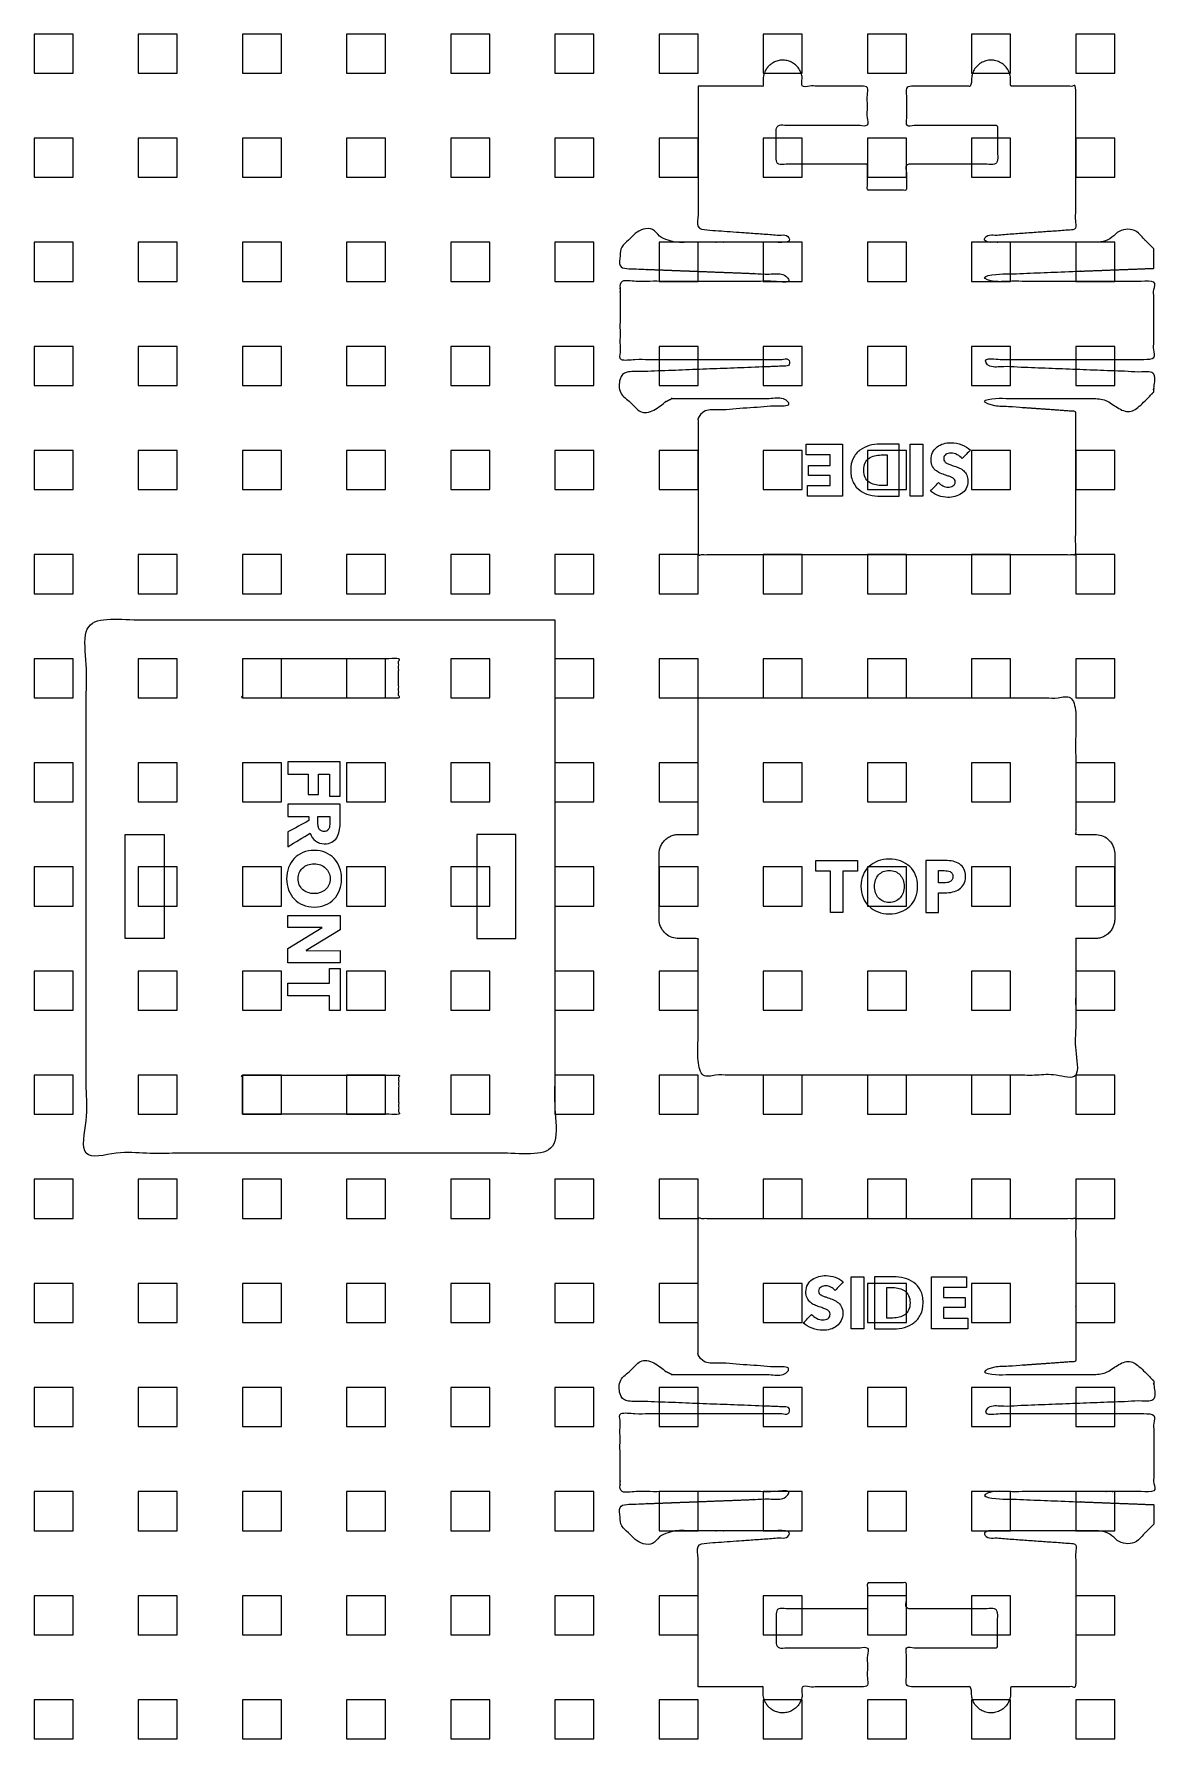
# Model space of a CAD drawing. Header units: millimetres. Extents: x -66 to 104, y -66 to 66.
# Drawn here: x -65.5 to 20.7, y -65.5 to 65.5 of the extents above; entities that cross this region are included whole.
import ezdxf

# ---------------------------------------------------------------- set-up
doc = ezdxf.new("R2010")
doc.units = ezdxf.units.MM
doc.header["$MEASUREMENT"] = 0
for name, color, linetype, true_color in [('cut', 1, 'Continuous', 0xff0000), ('documentation', 5, 'Continuous', 0x0000ff), ('grid', 96, 'Continuous', 0x007f00)]:
    doc.layers.add(name, color=color, linetype=linetype, true_color=true_color)

msp = doc.modelspace()

# ---------------------------------------------------------------- linework, layer by layer
at = {"layer": 'cut'}
for points in [[(-55.5, -4), (-58.5, -4), (-58.5, 4), (-55.5, 4)], [(-31.5, -4), (-28.5, -4), (-28.5, 4), (-31.5, 4)]]:
    msp.add_lwpolyline(points, close=True, dxfattribs=at)
for points, weights, knots in [([(-14.5, 61.5), (-12, 61.5), (-9.5, 61.5), (-9.5, 61.75), (-9.5, 62), (-9.5, 63.5), (-8, 63.5), (-6.5, 63.5), (-6.5, 62), (-6.5, 61.75), (-6.5, 61.5), (-4, 61.5), (-1.5, 61.5), (-1.5, 61.12), (-1.5, 60.75), (-1.5, 59.62), (-1.5, 58.5), (-5, 58.5), (-8.5, 58.5), (-8.5, 57), (-8.5, 55.5), (-5, 55.5), (-1.5, 55.5), (-1.5, 54.5), (-1.5, 53.5), (0, 53.5), (1.5, 53.5), (1.5, 54.5), (1.5, 55.5), (5, 55.5), (8.5, 55.5), (8.5, 57), (8.5, 58.5), (5, 58.5), (1.5, 58.5), (1.5, 59.62), (1.5, 60.75), (1.5, 61.12), (1.5, 61.5), (4, 61.5), (6.5, 61.5), (6.5, 61.75), (6.5, 62), (6.5, 63.5), (8, 63.5), (9.5, 63.5), (9.5, 62), (9.5, 61.75), (9.5, 61.5), (12, 61.5), (14.5, 61.5), (14.5, 56), (14.5, 50.5), (11, 50.25), (7.5, 50), (7.5, 49.75), (7.5, 49.5), (12, 49.5), (16.5, 49.5), (17, 49.75), (17.5, 50), (17.75, 50.25), (18, 50.5), (18.5, 50.5), (19, 50.5), (19.75, 49.75), (20.5, 49), (20.5, 48.25), (20.5, 47.5), (14, 47.25), (7.5, 47), (7.5, 46.75), (7.5, 46.5), (14, 46.5), (20.5, 46.5), (20.5, 43.5), (20.5, 40.5), (14, 40.5), (7.5, 40.5), (7.5, 40.25), (7.5, 40), (14, 39.75), (20.5, 39.5), (20.5, 38.75), (20.5, 38), (19.75, 37.25), (19, 36.5), (18.5, 36.5), (18, 36.5), (17.75, 36.75), (17.5, 37), (17, 37.25), (16.5, 37.5), (12, 37.5), (7.5, 37.5), (7.5, 37.25), (7.5, 37), (11, 36.75), (14.5, 36.5), (14.5, 31), (14.5, 25.5), (0, 25.5), (-14.5, 25.5), (-14.5, 31), (-14.5, 36.5), (-11, 36.75), (-7.5, 37), (-7.5, 37.25), (-7.5, 37.5), (-12, 37.5), (-16.5, 37.5), (-17, 37.25), (-17.5, 37), (-17.75, 36.75), (-18, 36.5), (-18.5, 36.5), (-19, 36.5), (-19.75, 37.25), (-20.5, 38), (-20.5, 38.75), (-20.5, 39.5), (-14, 39.75), (-7.5, 40), (-7.5, 40.25), (-7.5, 40.5), (-14, 40.5), (-20.5, 40.5), (-20.5, 43.5), (-20.5, 46.5), (-14, 46.5), (-7.5, 46.5), (-7.5, 46.75), (-7.5, 47), (-14, 47.25), (-20.5, 47.5), (-20.5, 48.25), (-20.5, 49), (-19.75, 49.75), (-19, 50.5), (-18.5, 50.5), (-18, 50.5), (-17.75, 50.25), (-17.5, 50), (-17, 49.75), (-16.5, 49.5), (-12, 49.5), (-7.5, 49.5), (-7.5, 49.75), (-7.5, 50), (-11, 50.25), (-14.5, 50.5), (-14.5, 56), (-14.5, 61.5)], [1, 1, 1, 1, 1, 0.707106781187, 1, 0.707106781187, 1, 1, 1, 1, 1, 1, 1, 1, 1, 1, 1, 1, 1, 1, 1, 1, 1, 1, 1, 1, 1, 1, 1, 1, 1, 1, 1, 1, 1, 1, 1, 1, 1, 1, 1, 0.707106781187, 1, 0.707106781187, 1, 1, 1, 1, 1, 1, 1, 1, 1, 1, 1, 1, 1, 1, 1, 1, 1, 1, 1, 1, 1, 1, 1, 1, 1, 1, 1, 1, 1, 1, 1, 1, 1, 1, 1, 1, 1, 1, 1, 1, 1, 1, 1, 1, 1, 1, 1, 1, 1, 1, 1, 1, 1, 1, 1, 1, 1, 1, 1, 1, 1, 1, 1, 1, 1, 1, 1, 1, 1, 1, 1, 1, 1, 1, 1, 1, 1, 1, 1, 1, 1, 1, 1, 1, 1, 1, 1, 1, 1, 1, 1, 1, 1, 1, 1, 1, 1, 1, 1, 1, 1, 1, 1, 1, 1, 1, 1], [1376.425242, 1376.425242, 1376.425242, 1397.425243, 1397.425243, 1397.925243, 1397.925243, 1400.281438, 1400.281438, 1402.637632, 1402.637632, 1403.137632, 1403.137632, 1408.137629, 1408.137629, 1408.887629, 1408.887629, 1411.137629, 1411.137629, 1418.137627, 1418.137627, 1421.137627, 1421.137627, 1428.137624, 1428.137624, 1430.137624, 1430.137624, 1433.137624, 1433.137624, 1435.137624, 1435.137624, 1442.137627, 1442.137627, 1445.137627, 1445.137627, 1452.137629, 1452.137629, 1454.387629, 1454.387629, 1455.137629, 1455.137629, 1460.137632, 1460.137632, 1460.637632, 1460.637632, 1462.993826, 1462.993826, 1465.350021, 1465.350021, 1465.850021, 1465.850021, 1486.85002, 1486.85002, 1497.84755, 1497.84755, 1504.865385, 1504.865385, 1505.365385, 1505.365385, 1514.365386, 1514.365386, 1515.48342, 1515.48342, 1516.190526, 1516.190526, 1517.190526, 1517.190526, 1519.311846, 1519.311846, 1520.811847, 1520.811847, 1533.821458, 1533.821458, 1534.321457, 1534.321457, 1547.321456, 1547.321456, 1558.321457, 1558.321457, 1571.321456, 1571.321456, 1571.821456, 1571.821456, 1584.831067, 1584.831067, 1586.331067, 1586.331067, 1588.452387, 1588.452387, 1589.452387, 1589.452387, 1590.159492, 1590.159492, 1591.277527, 1591.277527, 1600.277527, 1600.277527, 1600.777527, 1600.777527, 1607.795362, 1607.795362, 1618.797831, 1618.797831, 1719.797831, 1719.797831, 1730.800301, 1730.800301, 1737.818135, 1737.818135, 1738.318135, 1738.318135, 1747.318136, 1747.318136, 1748.43617, 1748.43617, 1749.143276, 1749.143276, 1750.143276, 1750.143276, 1752.264595, 1752.264595, 1753.764595, 1753.764595, 1766.774207, 1766.774207, 1767.274207, 1767.274207, 1780.274206, 1780.274206, 1791.274206, 1791.274206, 1804.274206, 1804.274206, 1804.774205, 1804.774205, 1817.783816, 1817.783816, 1819.283816, 1819.283816, 1821.405136, 1821.405136, 1822.405136, 1822.405136, 1823.112243, 1823.112243, 1824.230277, 1824.230277, 1833.230277, 1833.230277, 1833.730278, 1833.730278, 1840.748112, 1840.748112, 1851.745643, 1851.745643, 1851.745643]), ([(-14.5, 14.5), (-14.5, 5.25), (-14.5, 4), (-15.25, 4), (-16, 4), (-17.5, 4), (-17.5, 2.5), (-17.5, 0), (-17.5, -2.5), (-17.5, -4), (-16, -4), (-15.25, -4), (-14.5, -4), (-14.5, -5.25), (-14.5, -14.5), (0, -14.5), (14.5, -14.5), (14.5, -5.25), (14.5, -4), (15.25, -4), (16, -4), (17.5, -4), (17.5, -2.5), (17.5, 0), (17.5, 2.5), (17.5, 4), (16, 4), (15.25, 4), (14.5, 4), (14.5, 5.25), (14.5, 14.5), (0, 14.5), (-14.5, 14.5)], [1, 1, 1, 1, 1, 0.707106781187, 1, 1, 1, 0.707106781187, 1, 1, 1, 1, 1, 1, 1, 1, 1, 1, 1, 0.707106781187, 1, 1, 1, 0.707106781187, 1, 1, 1, 1, 1, 1, 1], [1413.255604, 1413.255604, 1413.255604, 1431.755604, 1431.755604, 1433.255604, 1433.255604, 1435.611798, 1435.611798, 1440.611798, 1440.611798, 1442.967993, 1442.967993, 1444.467993, 1444.467993, 1462.967993, 1462.967993, 1523.967993, 1523.967993, 1542.467993, 1542.467993, 1543.967993, 1543.967993, 1546.324187, 1546.324187, 1551.324187, 1551.324187, 1553.680382, 1553.680382, 1555.180382, 1555.180382, 1573.680382, 1573.680382, 1634.680382, 1634.680382, 1634.680382]), ([(-14.5, -61.5), (-12, -61.5), (-9.5, -61.5), (-9.5, -61.75), (-9.5, -62), (-9.5, -63.5), (-8, -63.5), (-6.5, -63.5), (-6.5, -62), (-6.5, -61.75), (-6.5, -61.5), (-4, -61.5), (-1.5, -61.5), (-1.5, -61.12), (-1.5, -60.75), (-1.5, -59.62), (-1.5, -58.5), (-5, -58.5), (-8.5, -58.5), (-8.5, -57), (-8.5, -55.5), (-5, -55.5), (-1.5, -55.5), (-1.5, -54.5), (-1.5, -53.5), (0, -53.5), (1.5, -53.5), (1.5, -54.5), (1.5, -55.5), (5, -55.5), (8.5, -55.5), (8.5, -57), (8.5, -58.5), (5, -58.5), (1.5, -58.5), (1.5, -59.62), (1.5, -60.75), (1.5, -61.12), (1.5, -61.5), (4, -61.5), (6.5, -61.5), (6.5, -61.75), (6.5, -62), (6.5, -63.5), (8, -63.5), (9.5, -63.5), (9.5, -62), (9.5, -61.75), (9.5, -61.5), (12, -61.5), (14.5, -61.5), (14.5, -56), (14.5, -50.5), (11, -50.25), (7.5, -50), (7.5, -49.75), (7.5, -49.5), (12, -49.5), (16.5, -49.5), (17, -49.75), (17.5, -50), (17.75, -50.25), (18, -50.5), (18.5, -50.5), (19, -50.5), (19.75, -49.75), (20.5, -49), (20.5, -48.25), (20.5, -47.5), (14, -47.25), (7.5, -47), (7.5, -46.75), (7.5, -46.5), (14, -46.5), (20.5, -46.5), (20.5, -43.5), (20.5, -40.5), (14, -40.5), (7.5, -40.5), (7.5, -40.25), (7.5, -40), (14, -39.75), (20.5, -39.5), (20.5, -38.75), (20.5, -38), (19.75, -37.25), (19, -36.5), (18.5, -36.5), (18, -36.5), (17.75, -36.75), (17.5, -37), (17, -37.25), (16.5, -37.5), (12, -37.5), (7.5, -37.5), (7.5, -37.25), (7.5, -37), (11, -36.75), (14.5, -36.5), (14.5, -31), (14.5, -25.5), (0, -25.5), (-14.5, -25.5), (-14.5, -31), (-14.5, -36.5), (-11, -36.75), (-7.5, -37), (-7.5, -37.25), (-7.5, -37.5), (-12, -37.5), (-16.5, -37.5), (-17, -37.25), (-17.5, -37), (-17.75, -36.75), (-18, -36.5), (-18.5, -36.5), (-19, -36.5), (-19.75, -37.25), (-20.5, -38), (-20.5, -38.75), (-20.5, -39.5), (-14, -39.75), (-7.5, -40), (-7.5, -40.25), (-7.5, -40.5), (-14, -40.5), (-20.5, -40.5), (-20.5, -43.5), (-20.5, -46.5), (-14, -46.5), (-7.5, -46.5), (-7.5, -46.75), (-7.5, -47), (-14, -47.25), (-20.5, -47.5), (-20.5, -48.25), (-20.5, -49), (-19.75, -49.75), (-19, -50.5), (-18.5, -50.5), (-18, -50.5), (-17.75, -50.25), (-17.5, -50), (-17, -49.75), (-16.5, -49.5), (-12, -49.5), (-7.5, -49.5), (-7.5, -49.75), (-7.5, -50), (-11, -50.25), (-14.5, -50.5), (-14.5, -56), (-14.5, -61.5)], [1, 1, 1, 1, 1, 0.707106781187, 1, 0.707106781187, 1, 1, 1, 1, 1, 1, 1, 1, 1, 1, 1, 1, 1, 1, 1, 1, 1, 1, 1, 1, 1, 1, 1, 1, 1, 1, 1, 1, 1, 1, 1, 1, 1, 1, 1, 0.707106781187, 1, 0.707106781187, 1, 1, 1, 1, 1, 1, 1, 1, 1, 1, 1, 1, 1, 1, 1, 1, 1, 1, 1, 1, 1, 1, 1, 1, 1, 1, 1, 1, 1, 1, 1, 1, 1, 1, 1, 1, 1, 1, 1, 1, 1, 1, 1, 1, 1, 1, 1, 1, 1, 1, 1, 1, 1, 1, 1, 1, 1, 1, 1, 1, 1, 1, 1, 1, 1, 1, 1, 1, 1, 1, 1, 1, 1, 1, 1, 1, 1, 1, 1, 1, 1, 1, 1, 1, 1, 1, 1, 1, 1, 1, 1, 1, 1, 1, 1, 1, 1, 1, 1, 1, 1, 1, 1, 1, 1, 1, 1], [1376.425242, 1376.425242, 1376.425242, 1397.425243, 1397.425243, 1397.925243, 1397.925243, 1400.281438, 1400.281438, 1402.637632, 1402.637632, 1403.137632, 1403.137632, 1408.137629, 1408.137629, 1408.887629, 1408.887629, 1411.137629, 1411.137629, 1418.137627, 1418.137627, 1421.137627, 1421.137627, 1428.137624, 1428.137624, 1430.137624, 1430.137624, 1433.137624, 1433.137624, 1435.137624, 1435.137624, 1442.137627, 1442.137627, 1445.137627, 1445.137627, 1452.137629, 1452.137629, 1454.387629, 1454.387629, 1455.137629, 1455.137629, 1460.137632, 1460.137632, 1460.637632, 1460.637632, 1462.993826, 1462.993826, 1465.350021, 1465.350021, 1465.850021, 1465.850021, 1486.85002, 1486.85002, 1497.84755, 1497.84755, 1504.865385, 1504.865385, 1505.365385, 1505.365385, 1514.365386, 1514.365386, 1515.48342, 1515.48342, 1516.190526, 1516.190526, 1517.190526, 1517.190526, 1519.311846, 1519.311846, 1520.811847, 1520.811847, 1533.821458, 1533.821458, 1534.321457, 1534.321457, 1547.321456, 1547.321456, 1558.321457, 1558.321457, 1571.321456, 1571.321456, 1571.821456, 1571.821456, 1584.831067, 1584.831067, 1586.331067, 1586.331067, 1588.452387, 1588.452387, 1589.452387, 1589.452387, 1590.159492, 1590.159492, 1591.277527, 1591.277527, 1600.277527, 1600.277527, 1600.777527, 1600.777527, 1607.795362, 1607.795362, 1618.797831, 1618.797831, 1719.797831, 1719.797831, 1730.800301, 1730.800301, 1737.818135, 1737.818135, 1738.318135, 1738.318135, 1747.318136, 1747.318136, 1748.43617, 1748.43617, 1749.143276, 1749.143276, 1750.143276, 1750.143276, 1752.264595, 1752.264595, 1753.764595, 1753.764595, 1766.774207, 1766.774207, 1767.274207, 1767.274207, 1780.274206, 1780.274206, 1791.274206, 1791.274206, 1804.274206, 1804.274206, 1804.774205, 1804.774205, 1817.783816, 1817.783816, 1819.283816, 1819.283816, 1821.405136, 1821.405136, 1822.405136, 1822.405136, 1823.112243, 1823.112243, 1824.230277, 1824.230277, 1833.230277, 1833.230277, 1833.730278, 1833.730278, 1840.748112, 1840.748112, 1851.745643, 1851.745643, 1851.745643])]:
    msp.add_rational_spline(points, weights, degree=2, knots=knots, dxfattribs=at)
for points, knots in [([(-25.5, 20.5), (-43.5, 20.5), (-61.5, 20.5), (-61.5, 0), (-61.5, -20.5), (-43.5, -20.5), (-25.5, -20.5), (-25.5, 0), (-25.5, 20.5)], [1600.597344, 1600.597344, 1600.597344, 1661.597344, 1661.597344, 1734.597344, 1734.597344, 1795.597344, 1795.597344, 1868.597344, 1868.597344, 1868.597344]), ([(-49.5, 17.5), (-43.5, 17.5), (-37.5, 17.5), (-37.5, 16), (-37.5, 14.5), (-43.5, 14.5), (-49.5, 14.5), (-49.5, 16), (-49.5, 17.5)], [0, 0, 0, 12, 12, 15, 15, 27, 27, 30, 30, 30]), ([(-49.5, -17.5), (-43.5, -17.5), (-37.5, -17.5), (-37.5, -16), (-37.5, -14.5), (-43.5, -14.5), (-49.5, -14.5), (-49.5, -16), (-49.5, -17.5)], [0, 0, 0, 12, 12, 15, 15, 27, 27, 30, 30, 30])]:
    msp.add_open_spline(points, degree=2, knots=knots, dxfattribs=at)
at = {"layer": 'documentation'}
for p, q in [((-6.21, 33.18), (-6.21, 34)), ((-6.21, 34), (-3.42, 34)), ((-4.35, 33.18), (-6.21, 33.18)), ((-4.35, 32.34), (-4.35, 33.18)), ((-3.42, 34), (-3.42, 30)), ((1.78, 30), (1.78, 34)), ((1.78, 34), (2.75, 34)), ((2.75, 34), (2.75, 30)), ((-6.01, 31.57), (-6.01, 32.34)), ((-6.01, 32.34), (-4.35, 32.34)), ((-4.35, 31.57), (-6.01, 31.57)), ((-4.35, 30.82), (-4.35, 31.57)), ((-6.11, 30), (-6.11, 30.82)), ((-6.11, 30.82), (-4.35, 30.82)), ((-3.42, 30), (-6.11, 30)), ((2.75, 30), (1.78, 30)), ((-42, 9.59), (-46, 9.59)), ((-46, 9.59), (-46, 8.63)), ((-42, 6.95), (-42, 9.59)), ((-46, 8.63), (-44.45, 8.63)), ((-44.45, 8.63), (-44.45, 7.08)), ((-43.65, 7.08), (-43.65, 8.63)), ((-43.65, 8.63), (-42.82, 8.63)), ((-42.82, 8.63), (-42.82, 6.95)), ((-44.45, 7.08), (-43.65, 7.08)), ((-42.82, 6.95), (-42, 6.95)), ((-5.47, 1.18), (-5.47, 2)), ((-5.47, 2), (-2.25, 2)), ((-2.25, 2), (-2.25, 1.18)), ((-4.34, 1.18), (-5.47, 1.18)), ((-4.34, -2), (-4.34, 1.18)), ((-3.38, 1.18), (-3.38, -2)), ((-2.25, 1.18), (-3.38, 1.18)), ((-46, -3.16), (-46, -2.22)), ((-46, -2.22), (-42, -2.22)), ((-42, -2.22), (-42, -3.32)), ((-3.38, -2), (-4.34, -2)), ((-43.38, -3.14), (-46, -3.16)), ((-46, -4.76), (-43.38, -3.15)), ((-42, -3.32), (-44.61, -4.93)), ((-43.38, -3.15), (-43.38, -3.14)), ((-46, -5.86), (-46, -4.76)), ((-44.61, -4.94), (-42, -4.92)), ((-44.61, -4.93), (-44.61, -4.94)), ((-42, -4.92), (-42, -5.86)), ((-42, -5.86), (-46, -5.86)), ((-42.82, -7.43), (-42.82, -6.3)), ((-42.82, -6.3), (-42, -6.3)), ((-42, -6.3), (-42, -9.53)), ((-46, -8.4), (-46, -7.43)), ((-46, -7.43), (-42.82, -7.43)), ((-42.82, -8.4), (-46, -8.4)), ((-42.82, -9.53), (-42.82, -8.4)), ((-42, -9.53), (-42.82, -9.53)), ((-2.75, -34), (-2.75, -30)), ((-2.75, -30), (-1.78, -30)), ((-1.78, -30), (-1.78, -34)), ((3.42, -34), (3.42, -30)), ((3.42, -30), (6.11, -30)), ((6.11, -30), (6.11, -30.82)), ((6.11, -30.82), (4.35, -30.82)), ((4.35, -30.82), (4.35, -31.57)), ((4.35, -31.57), (6.01, -31.57)), ((6.01, -32.34), (4.35, -32.34)), ((4.35, -32.34), (4.35, -33.18)), ((6.01, -31.57), (6.01, -32.34)), ((-1.78, -34), (-2.75, -34)), ((6.21, -34), (3.42, -34)), ((4.35, -33.18), (6.21, -33.18)), ((6.21, -33.18), (6.21, -34))]:
    msp.add_line(p, q, dxfattribs=at)
for points, knots in [([(3.97, 31.04), (3.77, 30.82), (3.56, 30.61), (3.36, 30.39), (3.54, 30.23), (3.74, 30.11), (3.98, 30.02), (4.21, 29.94), (4.44, 29.9), (4.67, 29.9), (4.86, 29.9), (5.04, 29.92), (5.23, 29.97), (5.41, 30.02), (5.58, 30.09), (5.73, 30.19), (5.87, 30.29), (5.99, 30.42), (6.08, 30.58), (6.17, 30.74), (6.22, 30.93), (6.22, 31.15), (6.22, 31.33), (6.19, 31.49), (6.13, 31.61), (6.07, 31.74), (5.99, 31.85), (5.9, 31.94), (5.8, 32.02), (5.69, 32.1), (5.57, 32.15), (5.45, 32.21), (5.32, 32.26), (5.19, 32.3), (5.06, 32.34), (4.95, 32.38), (4.84, 32.42), (4.74, 32.45), (4.65, 32.49), (4.58, 32.53), (4.51, 32.58), (4.46, 32.63), (4.42, 32.68), (4.38, 32.73), (4.36, 32.79), (4.36, 32.87), (4.36, 32.95), (4.38, 33.02), (4.41, 33.07), (4.44, 33.13), (4.48, 33.18), (4.53, 33.21), (4.58, 33.24), (4.64, 33.27), (4.71, 33.28), (4.78, 33.3), (4.85, 33.31), (4.92, 33.31), (5.08, 33.31), (5.24, 33.26), (5.4, 33.18), (5.56, 33.1), (5.68, 33), (5.78, 32.88), (5.99, 33.1), (6.2, 33.31), (6.42, 33.53), (6.24, 33.71), (6.02, 33.85), (5.75, 33.95), (5.48, 34.05), (5.2, 34.1), (4.92, 34.1), (4.72, 34.1), (4.53, 34.08), (4.35, 34.02), (4.16, 33.97), (4, 33.89), (3.86, 33.78), (3.71, 33.67), (3.6, 33.53), (3.51, 33.36), (3.43, 33.2), (3.39, 33), (3.39, 32.77), (3.39, 32.57), (3.43, 32.4), (3.51, 32.27), (3.58, 32.13), (3.68, 32.02), (3.81, 31.93), (3.93, 31.84), (4.06, 31.77), (4.21, 31.71), (4.35, 31.66), (4.49, 31.61), (4.63, 31.56), (4.72, 31.53), (4.81, 31.51), (4.88, 31.48), (4.96, 31.45), (5.02, 31.42), (5.08, 31.38), (5.13, 31.35), (5.18, 31.31), (5.2, 31.27), (5.23, 31.22), (5.25, 31.16), (5.25, 31.1), (5.25, 31.02), (5.23, 30.95), (5.19, 30.9), (5.16, 30.85), (5.11, 30.81), (5.06, 30.78), (5.01, 30.74), (4.95, 30.72), (4.88, 30.71), (4.82, 30.7), (4.75, 30.69), (4.69, 30.69), (4.56, 30.69), (4.43, 30.73), (4.3, 30.79), (4.17, 30.85), (4.06, 30.93), (3.97, 31.04)], [-42, -42, -42, -42, -41, -41, -41, -40, -40, -40, -39, -39, -39, -38, -38, -38, -37, -37, -37, -36, -36, -36, -35, -35, -35, -34, -34, -34, -33, -33, -33, -32, -32, -32, -31, -31, -31, -30, -30, -30, -29, -29, -29, -28, -28, -28, -27, -27, -27, -26, -26, -26, -25, -25, -25, -24, -24, -24, -23, -23, -23, -22, -22, -22, -21, -21, -21, -20, -20, -20, -19, -19, -19, -18, -18, -18, -17, -17, -17, -16, -16, -16, -15, -15, -15, -14, -14, -14, -13, -13, -13, -12, -12, -12, -11, -11, -11, -10, -10, -10, -9, -9, -9, -8, -8, -8, -7, -7, -7, -6, -6, -6, -5, -5, -5, -4, -4, -4, -3, -3, -3, -2, -2, -2, -1, -1, -1, 0, 0, 0, 0]), ([(-2.78, 31.99), (-2.78, 32.34), (-2.72, 32.64), (-2.59, 32.9), (-2.46, 33.15), (-2.29, 33.36), (-2.07, 33.52), (-1.86, 33.69), (-1.62, 33.81), (-1.35, 33.88), (-1.09, 33.96), (-0.81, 34), (-0.54, 34), (-0.04, 34), (0.45, 34), (0.95, 34), (0.95, 32.67), (0.95, 31.33), (0.95, 30), (0.47, 30), (-0.01, 30), (-0.49, 30), (-0.78, 30), (-1.06, 30.03), (-1.33, 30.1), (-1.61, 30.16), (-1.85, 30.27), (-2.06, 30.43), (-2.28, 30.58), (-2.45, 30.78), (-2.58, 31.04), (-2.72, 31.3), (-2.78, 31.61), (-2.78, 31.99)], [0, 0, 0, 0, 1, 1, 1, 2, 2, 2, 3, 3, 3, 4, 4, 4, 5, 5, 5, 6, 6, 6, 7, 7, 7, 8, 8, 8, 9, 9, 9, 10, 10, 10, 11, 11, 11, 11]), ([(-1.78, 31.99), (-1.78, 31.76), (-1.74, 31.58), (-1.67, 31.43), (-1.59, 31.28), (-1.5, 31.16), (-1.37, 31.07), (-1.25, 30.98), (-1.11, 30.92), (-0.95, 30.88), (-0.8, 30.84), (-0.64, 30.82), (-0.47, 30.82), (-0.31, 30.82), (-0.15, 30.82), (0.01, 30.82), (0.01, 31.6), (0.01, 32.38), (0.01, 33.16), (-0.14, 33.16), (-0.3, 33.16), (-0.45, 33.16), (-0.62, 33.16), (-0.79, 33.14), (-0.95, 33.1), (-1.11, 33.06), (-1.25, 33), (-1.37, 32.91), (-1.5, 32.82), (-1.59, 32.7), (-1.67, 32.55), (-1.74, 32.4), (-1.78, 32.21), (-1.78, 31.99)], [0, 0, 0, 0, 1, 1, 1, 2, 2, 2, 3, 3, 3, 4, 4, 4, 5, 5, 5, 6, 6, 6, 7, 7, 7, 8, 8, 8, 9, 9, 9, 10, 10, 10, 11, 11, 11, 11]), ([(-46, 4.19), (-45.47, 4.48), (-44.94, 4.77), (-44.41, 5.06), (-44.41, 5.17), (-44.41, 5.27), (-44.41, 5.38), (-44.94, 5.38), (-45.47, 5.38), (-46, 5.38), (-46, 5.7), (-46, 6.02), (-46, 6.33), (-44.67, 6.33), (-43.33, 6.33), (-42, 6.33), (-42, 5.82), (-42, 5.32), (-42, 4.81), (-42, 4.62), (-42.02, 4.43), (-42.06, 4.25), (-42.1, 4.06), (-42.17, 3.9), (-42.26, 3.75), (-42.35, 3.61), (-42.48, 3.49), (-42.63, 3.41), (-42.79, 3.32), (-42.98, 3.28), (-43.21, 3.28), (-43.48, 3.28), (-43.71, 3.35), (-43.89, 3.5), (-44.08, 3.64), (-44.21, 3.85), (-44.29, 4.11), (-44.86, 3.76), (-45.43, 3.41), (-46, 3.06), (-46, 3.44), (-46, 3.82), (-46, 4.19)], [0, 0, 0, 0, 1, 1, 1, 2, 2, 2, 3, 3, 3, 4, 4, 4, 5, 5, 5, 6, 6, 6, 7, 7, 7, 8, 8, 8, 9, 9, 9, 10, 10, 10, 11, 11, 11, 12, 12, 12, 13, 13, 13, 14, 14, 14, 14]), ([(-43.23, 4.23), (-43.13, 4.23), (-43.06, 4.25), (-43, 4.29), (-42.94, 4.33), (-42.89, 4.38), (-42.86, 4.44), (-42.83, 4.51), (-42.81, 4.58), (-42.8, 4.65), (-42.79, 4.73), (-42.78, 4.8), (-42.78, 4.88), (-42.78, 5.05), (-42.78, 5.22), (-42.78, 5.39), (-43.09, 5.39), (-43.4, 5.39), (-43.71, 5.39), (-43.71, 5.24), (-43.71, 5.08), (-43.71, 4.93), (-43.71, 4.85), (-43.71, 4.77), (-43.69, 4.69), (-43.68, 4.61), (-43.66, 4.53), (-43.62, 4.46), (-43.59, 4.4), (-43.54, 4.34), (-43.47, 4.3), (-43.41, 4.25), (-43.33, 4.23), (-43.23, 4.23)], [0, 0, 0, 0, 1, 1, 1, 2, 2, 2, 3, 3, 3, 4, 4, 4, 5, 5, 5, 6, 6, 6, 7, 7, 7, 8, 8, 8, 9, 9, 9, 10, 10, 10, 11, 11, 11, 11]), ([(-43.98, -1.58), (-44.3, -1.58), (-44.59, -1.53), (-44.85, -1.42), (-45.11, -1.31), (-45.34, -1.16), (-45.52, -0.96), (-45.71, -0.77), (-45.85, -0.54), (-45.95, -0.27), (-46.06, 0), (-46.11, 0.29), (-46.11, 0.6), (-46.11, 0.91), (-46.06, 1.2), (-45.95, 1.47), (-45.85, 1.73), (-45.71, 1.96), (-45.52, 2.16), (-45.34, 2.35), (-45.11, 2.5), (-44.85, 2.61), (-44.59, 2.72), (-44.3, 2.77), (-43.98, 2.77), (-43.66, 2.77), (-43.37, 2.72), (-43.12, 2.61), (-42.86, 2.5), (-42.64, 2.35), (-42.46, 2.16), (-42.28, 1.96), (-42.14, 1.73), (-42.04, 1.47), (-41.94, 1.2), (-41.89, 0.91), (-41.89, 0.6), (-41.89, 0.29), (-41.94, 0), (-42.04, -0.27), (-42.14, -0.54), (-42.28, -0.77), (-42.46, -0.96), (-42.64, -1.16), (-42.86, -1.31), (-43.12, -1.42), (-43.37, -1.53), (-43.66, -1.58), (-43.98, -1.58)], [0, 0, 0, 0, 1, 1, 1, 2, 2, 2, 3, 3, 3, 4, 4, 4, 5, 5, 5, 6, 6, 6, 7, 7, 7, 8, 8, 8, 9, 9, 9, 10, 10, 10, 11, 11, 11, 12, 12, 12, 13, 13, 13, 14, 14, 14, 15, 15, 15, 16, 16, 16, 16]), ([(-43.98, -0.55), (-43.81, -0.55), (-43.65, -0.52), (-43.5, -0.46), (-43.35, -0.41), (-43.22, -0.33), (-43.11, -0.23), (-43, -0.13), (-42.92, -0.01), (-42.86, 0.13), (-42.79, 0.27), (-42.76, 0.43), (-42.76, 0.6), (-42.76, 0.77), (-42.79, 0.92), (-42.86, 1.06), (-42.92, 1.2), (-43, 1.32), (-43.11, 1.42), (-43.22, 1.53), (-43.35, 1.6), (-43.5, 1.66), (-43.65, 1.71), (-43.81, 1.74), (-43.98, 1.74), (-44.16, 1.74), (-44.33, 1.71), (-44.48, 1.66), (-44.64, 1.6), (-44.77, 1.52), (-44.88, 1.42), (-44.98, 1.32), (-45.07, 1.2), (-45.13, 1.06), (-45.19, 0.92), (-45.23, 0.77), (-45.23, 0.6), (-45.23, 0.43), (-45.19, 0.27), (-45.13, 0.14), (-45.07, 0), (-44.98, -0.12), (-44.88, -0.23), (-44.77, -0.33), (-44.64, -0.41), (-44.48, -0.46), (-44.33, -0.52), (-44.16, -0.55), (-43.98, -0.55)], [0, 0, 0, 0, 1, 1, 1, 2, 2, 2, 3, 3, 3, 4, 4, 4, 5, 5, 5, 6, 6, 6, 7, 7, 7, 8, 8, 8, 9, 9, 9, 10, 10, 10, 11, 11, 11, 12, 12, 12, 13, 13, 13, 14, 14, 14, 15, 15, 15, 16, 16, 16, 16]), ([(2.36, 0.02), (2.36, -0.3), (2.31, -0.59), (2.2, -0.85), (2.09, -1.11), (1.94, -1.34), (1.75, -1.52), (1.55, -1.71), (1.32, -1.85), (1.05, -1.95), (0.79, -2.06), (0.5, -2.11), (0.18, -2.11), (-0.13, -2.11), (-0.42, -2.06), (-0.68, -1.95), (-0.95, -1.85), (-1.18, -1.71), (-1.37, -1.52), (-1.57, -1.34), (-1.72, -1.11), (-1.83, -0.85), (-1.94, -0.59), (-1.99, -0.3), (-1.99, 0.02), (-1.99, 0.34), (-1.94, 0.63), (-1.83, 0.88), (-1.72, 1.14), (-1.57, 1.36), (-1.37, 1.54), (-1.18, 1.72), (-0.95, 1.86), (-0.68, 1.96), (-0.42, 2.06), (-0.13, 2.11), (0.18, 2.11), (0.5, 2.11), (0.79, 2.06), (1.05, 1.96), (1.32, 1.86), (1.55, 1.72), (1.75, 1.54), (1.94, 1.36), (2.09, 1.14), (2.2, 0.88), (2.31, 0.63), (2.36, 0.34), (2.36, 0.02)], [0, 0, 0, 0, 1, 1, 1, 2, 2, 2, 3, 3, 3, 4, 4, 4, 5, 5, 5, 6, 6, 6, 7, 7, 7, 8, 8, 8, 9, 9, 9, 10, 10, 10, 11, 11, 11, 12, 12, 12, 13, 13, 13, 14, 14, 14, 15, 15, 15, 16, 16, 16, 16]), ([(6.04, 0.77), (6.04, 0.53), (5.99, 0.34), (5.91, 0.18), (5.82, 0.02), (5.7, -0.11), (5.56, -0.21), (5.41, -0.31), (5.24, -0.38), (5.05, -0.42), (4.86, -0.47), (4.66, -0.49), (4.45, -0.49), (4.29, -0.49), (4.13, -0.49), (3.97, -0.49), (3.97, -0.99), (3.97, -1.5), (3.97, -2), (3.65, -2), (3.32, -2), (3, -2), (3, -0.67), (3, 0.67), (3, 2), (3.49, 2), (3.98, 2), (4.47, 2), (4.69, 2), (4.89, 1.98), (5.08, 1.94), (5.27, 1.89), (5.44, 1.82), (5.58, 1.73), (5.72, 1.63), (5.83, 1.5), (5.92, 1.35), (6, 1.19), (6.04, 1), (6.04, 0.77)], [0, 0, 0, 0, 1, 1, 1, 2, 2, 2, 3, 3, 3, 4, 4, 4, 5, 5, 5, 6, 6, 6, 7, 7, 7, 8, 8, 8, 9, 9, 9, 10, 10, 10, 11, 11, 11, 12, 12, 12, 13, 13, 13, 13]), ([(1.33, 0.02), (1.33, 0.19), (1.3, 0.35), (1.25, 0.5), (1.19, 0.65), (1.11, 0.78), (1.01, 0.89), (0.91, 1), (0.79, 1.08), (0.65, 1.14), (0.51, 1.21), (0.35, 1.24), (0.18, 1.24), (0.01, 1.24), (-0.14, 1.21), (-0.28, 1.14), (-0.42, 1.08), (-0.54, 1), (-0.64, 0.89), (-0.74, 0.78), (-0.82, 0.65), (-0.88, 0.5), (-0.93, 0.35), (-0.96, 0.19), (-0.96, 0.02), (-0.96, -0.16), (-0.93, -0.33), (-0.87, -0.48), (-0.82, -0.64), (-0.74, -0.77), (-0.64, -0.88), (-0.54, -0.98), (-0.42, -1.07), (-0.28, -1.13), (-0.14, -1.19), (0.01, -1.23), (0.18, -1.23), (0.35, -1.23), (0.51, -1.19), (0.65, -1.13), (0.79, -1.07), (0.91, -0.98), (1.01, -0.88), (1.11, -0.77), (1.19, -0.64), (1.25, -0.48), (1.3, -0.33), (1.33, -0.16), (1.33, 0.02)], [0, 0, 0, 0, 1, 1, 1, 2, 2, 2, 3, 3, 3, 4, 4, 4, 5, 5, 5, 6, 6, 6, 7, 7, 7, 8, 8, 8, 9, 9, 9, 10, 10, 10, 11, 11, 11, 12, 12, 12, 13, 13, 13, 14, 14, 14, 15, 15, 15, 16, 16, 16, 16]), ([(5.07, 0.76), (5.07, 0.86), (5.05, 0.93), (5.01, 0.99), (4.98, 1.05), (4.93, 1.1), (4.86, 1.14), (4.8, 1.17), (4.73, 1.19), (4.64, 1.2), (4.56, 1.21), (4.48, 1.22), (4.39, 1.22), (4.25, 1.22), (4.11, 1.22), (3.97, 1.22), (3.97, 0.91), (3.97, 0.59), (3.97, 0.28), (4.1, 0.28), (4.24, 0.28), (4.38, 0.28), (4.47, 0.28), (4.55, 0.28), (4.64, 0.3), (4.72, 0.31), (4.79, 0.34), (4.86, 0.38), (4.92, 0.42), (4.98, 0.47), (5.01, 0.53), (5.05, 0.59), (5.07, 0.67), (5.07, 0.76)], [0, 0, 0, 0, 1, 1, 1, 2, 2, 2, 3, 3, 3, 4, 4, 4, 5, 5, 5, 6, 6, 6, 7, 7, 7, 8, 8, 8, 9, 9, 9, 10, 10, 10, 11, 11, 11, 11]), ([(-3.97, -31.04), (-3.77, -30.82), (-3.56, -30.61), (-3.36, -30.39), (-3.54, -30.23), (-3.74, -30.11), (-3.98, -30.02), (-4.21, -29.94), (-4.44, -29.9), (-4.67, -29.9), (-4.86, -29.9), (-5.04, -29.92), (-5.23, -29.97), (-5.41, -30.02), (-5.58, -30.09), (-5.73, -30.19), (-5.87, -30.29), (-5.99, -30.42), (-6.08, -30.58), (-6.17, -30.74), (-6.22, -30.93), (-6.22, -31.15), (-6.22, -31.33), (-6.19, -31.49), (-6.13, -31.61), (-6.07, -31.74), (-5.99, -31.85), (-5.9, -31.94), (-5.8, -32.02), (-5.69, -32.1), (-5.57, -32.15), (-5.45, -32.21), (-5.32, -32.26), (-5.19, -32.3), (-5.06, -32.34), (-4.95, -32.38), (-4.84, -32.42), (-4.74, -32.45), (-4.65, -32.49), (-4.58, -32.53), (-4.51, -32.58), (-4.46, -32.63), (-4.42, -32.68), (-4.38, -32.73), (-4.36, -32.79), (-4.36, -32.87), (-4.36, -32.95), (-4.38, -33.02), (-4.41, -33.07), (-4.44, -33.13), (-4.48, -33.18), (-4.53, -33.21), (-4.58, -33.24), (-4.64, -33.27), (-4.71, -33.28), (-4.78, -33.3), (-4.85, -33.31), (-4.92, -33.31), (-5.08, -33.31), (-5.24, -33.26), (-5.4, -33.18), (-5.56, -33.1), (-5.68, -33), (-5.78, -32.88), (-5.99, -33.1), (-6.2, -33.31), (-6.42, -33.53), (-6.24, -33.71), (-6.02, -33.85), (-5.75, -33.95), (-5.48, -34.05), (-5.2, -34.1), (-4.92, -34.1), (-4.72, -34.1), (-4.53, -34.08), (-4.35, -34.02), (-4.16, -33.97), (-4, -33.89), (-3.86, -33.78), (-3.71, -33.67), (-3.6, -33.53), (-3.51, -33.36), (-3.43, -33.2), (-3.39, -33), (-3.39, -32.77), (-3.39, -32.57), (-3.43, -32.4), (-3.51, -32.27), (-3.58, -32.13), (-3.68, -32.02), (-3.81, -31.93), (-3.93, -31.84), (-4.06, -31.77), (-4.21, -31.71), (-4.35, -31.66), (-4.49, -31.61), (-4.63, -31.56), (-4.72, -31.53), (-4.81, -31.51), (-4.88, -31.48), (-4.96, -31.45), (-5.02, -31.42), (-5.08, -31.38), (-5.13, -31.35), (-5.18, -31.31), (-5.2, -31.27), (-5.23, -31.22), (-5.25, -31.16), (-5.25, -31.1), (-5.25, -31.02), (-5.23, -30.95), (-5.19, -30.9), (-5.16, -30.85), (-5.11, -30.81), (-5.06, -30.78), (-5.01, -30.74), (-4.95, -30.72), (-4.88, -30.71), (-4.82, -30.7), (-4.75, -30.69), (-4.69, -30.69), (-4.56, -30.69), (-4.43, -30.73), (-4.3, -30.79), (-4.17, -30.85), (-4.06, -30.93), (-3.97, -31.04)], [-42, -42, -42, -42, -41, -41, -41, -40, -40, -40, -39, -39, -39, -38, -38, -38, -37, -37, -37, -36, -36, -36, -35, -35, -35, -34, -34, -34, -33, -33, -33, -32, -32, -32, -31, -31, -31, -30, -30, -30, -29, -29, -29, -28, -28, -28, -27, -27, -27, -26, -26, -26, -25, -25, -25, -24, -24, -24, -23, -23, -23, -22, -22, -22, -21, -21, -21, -20, -20, -20, -19, -19, -19, -18, -18, -18, -17, -17, -17, -16, -16, -16, -15, -15, -15, -14, -14, -14, -13, -13, -13, -12, -12, -12, -11, -11, -11, -10, -10, -10, -9, -9, -9, -8, -8, -8, -7, -7, -7, -6, -6, -6, -5, -5, -5, -4, -4, -4, -3, -3, -3, -2, -2, -2, -1, -1, -1, 0, 0, 0, 0]), ([(2.78, -31.99), (2.78, -32.34), (2.72, -32.64), (2.59, -32.9), (2.46, -33.15), (2.29, -33.36), (2.07, -33.52), (1.86, -33.69), (1.62, -33.81), (1.35, -33.88), (1.09, -33.96), (0.81, -34), (0.54, -34), (0.04, -34), (-0.45, -34), (-0.95, -34), (-0.95, -32.67), (-0.95, -31.33), (-0.95, -30), (-0.47, -30), (0.01, -30), (0.49, -30), (0.78, -30), (1.06, -30.03), (1.33, -30.1), (1.61, -30.16), (1.85, -30.27), (2.06, -30.43), (2.28, -30.58), (2.45, -30.78), (2.58, -31.04), (2.72, -31.3), (2.78, -31.61), (2.78, -31.99)], [0, 0, 0, 0, 1, 1, 1, 2, 2, 2, 3, 3, 3, 4, 4, 4, 5, 5, 5, 6, 6, 6, 7, 7, 7, 8, 8, 8, 9, 9, 9, 10, 10, 10, 11, 11, 11, 11]), ([(1.78, -31.99), (1.78, -31.76), (1.74, -31.58), (1.67, -31.43), (1.59, -31.28), (1.5, -31.16), (1.37, -31.07), (1.25, -30.98), (1.11, -30.92), (0.95, -30.88), (0.8, -30.84), (0.64, -30.82), (0.47, -30.82), (0.31, -30.82), (0.15, -30.82), (-0.01, -30.82), (-0.01, -31.6), (-0.01, -32.38), (-0.01, -33.16), (0.14, -33.16), (0.3, -33.16), (0.45, -33.16), (0.62, -33.16), (0.79, -33.14), (0.95, -33.1), (1.11, -33.06), (1.25, -33), (1.37, -32.91), (1.5, -32.82), (1.59, -32.7), (1.67, -32.55), (1.74, -32.4), (1.78, -32.21), (1.78, -31.99)], [0, 0, 0, 0, 1, 1, 1, 2, 2, 2, 3, 3, 3, 4, 4, 4, 5, 5, 5, 6, 6, 6, 7, 7, 7, 8, 8, 8, 9, 9, 9, 10, 10, 10, 11, 11, 11, 11])]:
    msp.add_open_spline(points, degree=3, knots=knots, dxfattribs=at)
at = {"layer": 'grid'}
for points in [[(-65.5, 62.5), (-62.5, 62.5), (-62.5, 65.5), (-65.5, 65.5)], [(-57.5, 62.5), (-54.5, 62.5), (-54.5, 65.5), (-57.5, 65.5)], [(-49.5, 62.5), (-46.5, 62.5), (-46.5, 65.5), (-49.5, 65.5)], [(-41.5, 62.5), (-38.5, 62.5), (-38.5, 65.5), (-41.5, 65.5)], [(-33.5, 62.5), (-30.5, 62.5), (-30.5, 65.5), (-33.5, 65.5)], [(-25.5, 62.5), (-22.5, 62.5), (-22.5, 65.5), (-25.5, 65.5)], [(-17.5, 62.5), (-14.5, 62.5), (-14.5, 65.5), (-17.5, 65.5)], [(-9.5, 62.5), (-6.5, 62.5), (-6.5, 65.5), (-9.5, 65.5)], [(-1.5, 62.5), (1.5, 62.5), (1.5, 65.5), (-1.5, 65.5)], [(6.5, 62.5), (9.5, 62.5), (9.5, 65.5), (6.5, 65.5)], [(14.5, 62.5), (17.5, 62.5), (17.5, 65.5), (14.5, 65.5)], [(-65.5, 54.5), (-62.5, 54.5), (-62.5, 57.5), (-65.5, 57.5)], [(-57.5, 54.5), (-54.5, 54.5), (-54.5, 57.5), (-57.5, 57.5)], [(-49.5, 54.5), (-46.5, 54.5), (-46.5, 57.5), (-49.5, 57.5)], [(-41.5, 54.5), (-38.5, 54.5), (-38.5, 57.5), (-41.5, 57.5)], [(-33.5, 54.5), (-30.5, 54.5), (-30.5, 57.5), (-33.5, 57.5)], [(-25.5, 54.5), (-22.5, 54.5), (-22.5, 57.5), (-25.5, 57.5)], [(-17.5, 54.5), (-14.5, 54.5), (-14.5, 57.5), (-17.5, 57.5)], [(-9.5, 54.5), (-6.5, 54.5), (-6.5, 57.5), (-9.5, 57.5)], [(-1.5, 54.5), (1.5, 54.5), (1.5, 57.5), (-1.5, 57.5)], [(6.5, 54.5), (9.5, 54.5), (9.5, 57.5), (6.5, 57.5)], [(14.5, 54.5), (17.5, 54.5), (17.5, 57.5), (14.5, 57.5)], [(-65.5, 46.5), (-62.5, 46.5), (-62.5, 49.5), (-65.5, 49.5)], [(-57.5, 46.5), (-54.5, 46.5), (-54.5, 49.5), (-57.5, 49.5)], [(-49.5, 46.5), (-46.5, 46.5), (-46.5, 49.5), (-49.5, 49.5)], [(-41.5, 46.5), (-38.5, 46.5), (-38.5, 49.5), (-41.5, 49.5)], [(-33.5, 46.5), (-30.5, 46.5), (-30.5, 49.5), (-33.5, 49.5)], [(-25.5, 46.5), (-22.5, 46.5), (-22.5, 49.5), (-25.5, 49.5)], [(-17.5, 46.5), (-14.5, 46.5), (-14.5, 49.5), (-17.5, 49.5)], [(-9.5, 46.5), (-6.5, 46.5), (-6.5, 49.5), (-9.5, 49.5)], [(-1.5, 46.5), (1.5, 46.5), (1.5, 49.5), (-1.5, 49.5)], [(6.5, 46.5), (9.5, 46.5), (9.5, 49.5), (6.5, 49.5)], [(14.5, 46.5), (17.5, 46.5), (17.5, 49.5), (14.5, 49.5)], [(-65.5, 38.5), (-62.5, 38.5), (-62.5, 41.5), (-65.5, 41.5)], [(-57.5, 38.5), (-54.5, 38.5), (-54.5, 41.5), (-57.5, 41.5)], [(-49.5, 38.5), (-46.5, 38.5), (-46.5, 41.5), (-49.5, 41.5)], [(-41.5, 38.5), (-38.5, 38.5), (-38.5, 41.5), (-41.5, 41.5)], [(-33.5, 38.5), (-30.5, 38.5), (-30.5, 41.5), (-33.5, 41.5)], [(-25.5, 38.5), (-22.5, 38.5), (-22.5, 41.5), (-25.5, 41.5)], [(-17.5, 38.5), (-14.5, 38.5), (-14.5, 41.5), (-17.5, 41.5)], [(-9.5, 38.5), (-6.5, 38.5), (-6.5, 41.5), (-9.5, 41.5)], [(-1.5, 38.5), (1.5, 38.5), (1.5, 41.5), (-1.5, 41.5)], [(6.5, 38.5), (9.5, 38.5), (9.5, 41.5), (6.5, 41.5)], [(14.5, 38.5), (17.5, 38.5), (17.5, 41.5), (14.5, 41.5)], [(-65.5, 30.5), (-62.5, 30.5), (-62.5, 33.5), (-65.5, 33.5)], [(-57.5, 30.5), (-54.5, 30.5), (-54.5, 33.5), (-57.5, 33.5)], [(-49.5, 30.5), (-46.5, 30.5), (-46.5, 33.5), (-49.5, 33.5)], [(-41.5, 30.5), (-38.5, 30.5), (-38.5, 33.5), (-41.5, 33.5)], [(-33.5, 30.5), (-30.5, 30.5), (-30.5, 33.5), (-33.5, 33.5)], [(-25.5, 30.5), (-22.5, 30.5), (-22.5, 33.5), (-25.5, 33.5)], [(-17.5, 30.5), (-14.5, 30.5), (-14.5, 33.5), (-17.5, 33.5)], [(-9.5, 30.5), (-6.5, 30.5), (-6.5, 33.5), (-9.5, 33.5)], [(-1.5, 30.5), (1.5, 30.5), (1.5, 33.5), (-1.5, 33.5)], [(6.5, 30.5), (9.5, 30.5), (9.5, 33.5), (6.5, 33.5)], [(14.5, 30.5), (17.5, 30.5), (17.5, 33.5), (14.5, 33.5)], [(-65.5, 22.5), (-62.5, 22.5), (-62.5, 25.5), (-65.5, 25.5)], [(-57.5, 22.5), (-54.5, 22.5), (-54.5, 25.5), (-57.5, 25.5)], [(-49.5, 22.5), (-46.5, 22.5), (-46.5, 25.5), (-49.5, 25.5)], [(-41.5, 22.5), (-38.5, 22.5), (-38.5, 25.5), (-41.5, 25.5)], [(-33.5, 22.5), (-30.5, 22.5), (-30.5, 25.5), (-33.5, 25.5)], [(-25.5, 22.5), (-22.5, 22.5), (-22.5, 25.5), (-25.5, 25.5)], [(-17.5, 22.5), (-14.5, 22.5), (-14.5, 25.5), (-17.5, 25.5)], [(-9.5, 22.5), (-6.5, 22.5), (-6.5, 25.5), (-9.5, 25.5)], [(-1.5, 22.5), (1.5, 22.5), (1.5, 25.5), (-1.5, 25.5)], [(6.5, 22.5), (9.5, 22.5), (9.5, 25.5), (6.5, 25.5)], [(14.5, 22.5), (17.5, 22.5), (17.5, 25.5), (14.5, 25.5)], [(-65.5, 14.5), (-62.5, 14.5), (-62.5, 17.5), (-65.5, 17.5)], [(-57.5, 14.5), (-54.5, 14.5), (-54.5, 17.5), (-57.5, 17.5)], [(-49.5, 14.5), (-46.5, 14.5), (-46.5, 17.5), (-49.5, 17.5)], [(-41.5, 14.5), (-38.5, 14.5), (-38.5, 17.5), (-41.5, 17.5)], [(-33.5, 14.5), (-30.5, 14.5), (-30.5, 17.5), (-33.5, 17.5)], [(-25.5, 14.5), (-22.5, 14.5), (-22.5, 17.5), (-25.5, 17.5)], [(-17.5, 14.5), (-14.5, 14.5), (-14.5, 17.5), (-17.5, 17.5)], [(-9.5, 14.5), (-6.5, 14.5), (-6.5, 17.5), (-9.5, 17.5)], [(-1.5, 14.5), (1.5, 14.5), (1.5, 17.5), (-1.5, 17.5)], [(6.5, 14.5), (9.5, 14.5), (9.5, 17.5), (6.5, 17.5)], [(14.5, 14.5), (17.5, 14.5), (17.5, 17.5), (14.5, 17.5)], [(-65.5, 6.5), (-62.5, 6.5), (-62.5, 9.5), (-65.5, 9.5)], [(-57.5, 6.5), (-54.5, 6.5), (-54.5, 9.5), (-57.5, 9.5)], [(-49.5, 6.5), (-46.5, 6.5), (-46.5, 9.5), (-49.5, 9.5)], [(-41.5, 6.5), (-38.5, 6.5), (-38.5, 9.5), (-41.5, 9.5)], [(-33.5, 6.5), (-30.5, 6.5), (-30.5, 9.5), (-33.5, 9.5)], [(-25.5, 6.5), (-22.5, 6.5), (-22.5, 9.5), (-25.5, 9.5)], [(-17.5, 6.5), (-14.5, 6.5), (-14.5, 9.5), (-17.5, 9.5)], [(-9.5, 6.5), (-6.5, 6.5), (-6.5, 9.5), (-9.5, 9.5)], [(-1.5, 6.5), (1.5, 6.5), (1.5, 9.5), (-1.5, 9.5)], [(6.5, 6.5), (9.5, 6.5), (9.5, 9.5), (6.5, 9.5)], [(14.5, 6.5), (17.5, 6.5), (17.5, 9.5), (14.5, 9.5)], [(-65.5, -1.5), (-62.5, -1.5), (-62.5, 1.5), (-65.5, 1.5)], [(-57.5, -1.5), (-54.5, -1.5), (-54.5, 1.5), (-57.5, 1.5)], [(-49.5, -1.5), (-46.5, -1.5), (-46.5, 1.5), (-49.5, 1.5)], [(-41.5, -1.5), (-38.5, -1.5), (-38.5, 1.5), (-41.5, 1.5)], [(-33.5, -1.5), (-30.5, -1.5), (-30.5, 1.5), (-33.5, 1.5)], [(-25.5, -1.5), (-22.5, -1.5), (-22.5, 1.5), (-25.5, 1.5)], [(-17.5, -1.5), (-14.5, -1.5), (-14.5, 1.5), (-17.5, 1.5)], [(-9.5, -1.5), (-6.5, -1.5), (-6.5, 1.5), (-9.5, 1.5)], [(-1.5, -1.5), (1.5, -1.5), (1.5, 1.5), (-1.5, 1.5)], [(6.5, -1.5), (9.5, -1.5), (9.5, 1.5), (6.5, 1.5)], [(14.5, -1.5), (17.5, -1.5), (17.5, 1.5), (14.5, 1.5)], [(-65.5, -9.5), (-62.5, -9.5), (-62.5, -6.5), (-65.5, -6.5)], [(-57.5, -9.5), (-54.5, -9.5), (-54.5, -6.5), (-57.5, -6.5)], [(-49.5, -9.5), (-46.5, -9.5), (-46.5, -6.5), (-49.5, -6.5)], [(-41.5, -9.5), (-38.5, -9.5), (-38.5, -6.5), (-41.5, -6.5)], [(-33.5, -9.5), (-30.5, -9.5), (-30.5, -6.5), (-33.5, -6.5)], [(-25.5, -9.5), (-22.5, -9.5), (-22.5, -6.5), (-25.5, -6.5)], [(-17.5, -9.5), (-14.5, -9.5), (-14.5, -6.5), (-17.5, -6.5)], [(-9.5, -9.5), (-6.5, -9.5), (-6.5, -6.5), (-9.5, -6.5)], [(-1.5, -9.5), (1.5, -9.5), (1.5, -6.5), (-1.5, -6.5)], [(6.5, -9.5), (9.5, -9.5), (9.5, -6.5), (6.5, -6.5)], [(14.5, -9.5), (17.5, -9.5), (17.5, -6.5), (14.5, -6.5)], [(-65.5, -17.5), (-62.5, -17.5), (-62.5, -14.5), (-65.5, -14.5)], [(-57.5, -17.5), (-54.5, -17.5), (-54.5, -14.5), (-57.5, -14.5)], [(-49.5, -17.5), (-46.5, -17.5), (-46.5, -14.5), (-49.5, -14.5)], [(-41.5, -17.5), (-38.5, -17.5), (-38.5, -14.5), (-41.5, -14.5)], [(-33.5, -17.5), (-30.5, -17.5), (-30.5, -14.5), (-33.5, -14.5)], [(-25.5, -17.5), (-22.5, -17.5), (-22.5, -14.5), (-25.5, -14.5)], [(-17.5, -17.5), (-14.5, -17.5), (-14.5, -14.5), (-17.5, -14.5)], [(-9.5, -17.5), (-6.5, -17.5), (-6.5, -14.5), (-9.5, -14.5)], [(-1.5, -17.5), (1.5, -17.5), (1.5, -14.5), (-1.5, -14.5)], [(6.5, -17.5), (9.5, -17.5), (9.5, -14.5), (6.5, -14.5)], [(14.5, -17.5), (17.5, -17.5), (17.5, -14.5), (14.5, -14.5)], [(-65.5, -25.5), (-62.5, -25.5), (-62.5, -22.5), (-65.5, -22.5)], [(-57.5, -25.5), (-54.5, -25.5), (-54.5, -22.5), (-57.5, -22.5)], [(-49.5, -25.5), (-46.5, -25.5), (-46.5, -22.5), (-49.5, -22.5)], [(-41.5, -25.5), (-38.5, -25.5), (-38.5, -22.5), (-41.5, -22.5)], [(-33.5, -25.5), (-30.5, -25.5), (-30.5, -22.5), (-33.5, -22.5)], [(-25.5, -25.5), (-22.5, -25.5), (-22.5, -22.5), (-25.5, -22.5)], [(-17.5, -25.5), (-14.5, -25.5), (-14.5, -22.5), (-17.5, -22.5)], [(-9.5, -25.5), (-6.5, -25.5), (-6.5, -22.5), (-9.5, -22.5)], [(-1.5, -25.5), (1.5, -25.5), (1.5, -22.5), (-1.5, -22.5)], [(6.5, -25.5), (9.5, -25.5), (9.5, -22.5), (6.5, -22.5)], [(14.5, -25.5), (17.5, -25.5), (17.5, -22.5), (14.5, -22.5)], [(-65.5, -33.5), (-62.5, -33.5), (-62.5, -30.5), (-65.5, -30.5)], [(-57.5, -33.5), (-54.5, -33.5), (-54.5, -30.5), (-57.5, -30.5)], [(-49.5, -33.5), (-46.5, -33.5), (-46.5, -30.5), (-49.5, -30.5)], [(-41.5, -33.5), (-38.5, -33.5), (-38.5, -30.5), (-41.5, -30.5)], [(-33.5, -33.5), (-30.5, -33.5), (-30.5, -30.5), (-33.5, -30.5)], [(-25.5, -33.5), (-22.5, -33.5), (-22.5, -30.5), (-25.5, -30.5)], [(-17.5, -33.5), (-14.5, -33.5), (-14.5, -30.5), (-17.5, -30.5)], [(-9.5, -33.5), (-6.5, -33.5), (-6.5, -30.5), (-9.5, -30.5)], [(-1.5, -33.5), (1.5, -33.5), (1.5, -30.5), (-1.5, -30.5)], [(6.5, -33.5), (9.5, -33.5), (9.5, -30.5), (6.5, -30.5)], [(14.5, -33.5), (17.5, -33.5), (17.5, -30.5), (14.5, -30.5)], [(-65.5, -41.5), (-62.5, -41.5), (-62.5, -38.5), (-65.5, -38.5)], [(-57.5, -41.5), (-54.5, -41.5), (-54.5, -38.5), (-57.5, -38.5)], [(-49.5, -41.5), (-46.5, -41.5), (-46.5, -38.5), (-49.5, -38.5)], [(-41.5, -41.5), (-38.5, -41.5), (-38.5, -38.5), (-41.5, -38.5)], [(-33.5, -41.5), (-30.5, -41.5), (-30.5, -38.5), (-33.5, -38.5)], [(-25.5, -41.5), (-22.5, -41.5), (-22.5, -38.5), (-25.5, -38.5)], [(-17.5, -41.5), (-14.5, -41.5), (-14.5, -38.5), (-17.5, -38.5)], [(-9.5, -41.5), (-6.5, -41.5), (-6.5, -38.5), (-9.5, -38.5)], [(-1.5, -41.5), (1.5, -41.5), (1.5, -38.5), (-1.5, -38.5)], [(6.5, -41.5), (9.5, -41.5), (9.5, -38.5), (6.5, -38.5)], [(14.5, -41.5), (17.5, -41.5), (17.5, -38.5), (14.5, -38.5)], [(-65.5, -49.5), (-62.5, -49.5), (-62.5, -46.5), (-65.5, -46.5)], [(-57.5, -49.5), (-54.5, -49.5), (-54.5, -46.5), (-57.5, -46.5)], [(-49.5, -49.5), (-46.5, -49.5), (-46.5, -46.5), (-49.5, -46.5)], [(-41.5, -49.5), (-38.5, -49.5), (-38.5, -46.5), (-41.5, -46.5)], [(-33.5, -49.5), (-30.5, -49.5), (-30.5, -46.5), (-33.5, -46.5)], [(-25.5, -49.5), (-22.5, -49.5), (-22.5, -46.5), (-25.5, -46.5)], [(-17.5, -49.5), (-14.5, -49.5), (-14.5, -46.5), (-17.5, -46.5)], [(-9.5, -49.5), (-6.5, -49.5), (-6.5, -46.5), (-9.5, -46.5)], [(-1.5, -49.5), (1.5, -49.5), (1.5, -46.5), (-1.5, -46.5)], [(6.5, -49.5), (9.5, -49.5), (9.5, -46.5), (6.5, -46.5)], [(14.5, -49.5), (17.5, -49.5), (17.5, -46.5), (14.5, -46.5)], [(-65.5, -57.5), (-62.5, -57.5), (-62.5, -54.5), (-65.5, -54.5)], [(-57.5, -57.5), (-54.5, -57.5), (-54.5, -54.5), (-57.5, -54.5)], [(-49.5, -57.5), (-46.5, -57.5), (-46.5, -54.5), (-49.5, -54.5)], [(-41.5, -57.5), (-38.5, -57.5), (-38.5, -54.5), (-41.5, -54.5)], [(-33.5, -57.5), (-30.5, -57.5), (-30.5, -54.5), (-33.5, -54.5)], [(-25.5, -57.5), (-22.5, -57.5), (-22.5, -54.5), (-25.5, -54.5)], [(-17.5, -57.5), (-14.5, -57.5), (-14.5, -54.5), (-17.5, -54.5)], [(-9.5, -57.5), (-6.5, -57.5), (-6.5, -54.5), (-9.5, -54.5)], [(-1.5, -57.5), (1.5, -57.5), (1.5, -54.5), (-1.5, -54.5)], [(6.5, -57.5), (9.5, -57.5), (9.5, -54.5), (6.5, -54.5)], [(14.5, -57.5), (17.5, -57.5), (17.5, -54.5), (14.5, -54.5)], [(-65.5, -65.5), (-62.5, -65.5), (-62.5, -62.5), (-65.5, -62.5)], [(-57.5, -65.5), (-54.5, -65.5), (-54.5, -62.5), (-57.5, -62.5)], [(-49.5, -65.5), (-46.5, -65.5), (-46.5, -62.5), (-49.5, -62.5)], [(-41.5, -65.5), (-38.5, -65.5), (-38.5, -62.5), (-41.5, -62.5)], [(-33.5, -65.5), (-30.5, -65.5), (-30.5, -62.5), (-33.5, -62.5)], [(-25.5, -65.5), (-22.5, -65.5), (-22.5, -62.5), (-25.5, -62.5)], [(-17.5, -65.5), (-14.5, -65.5), (-14.5, -62.5), (-17.5, -62.5)], [(-9.5, -65.5), (-6.5, -65.5), (-6.5, -62.5), (-9.5, -62.5)], [(-1.5, -65.5), (1.5, -65.5), (1.5, -62.5), (-1.5, -62.5)], [(6.5, -65.5), (9.5, -65.5), (9.5, -62.5), (6.5, -62.5)], [(14.5, -65.5), (17.5, -65.5), (17.5, -62.5), (14.5, -62.5)]]:
    msp.add_lwpolyline(points, close=True, dxfattribs=at)

doc.saveas('drawing.dxf')
